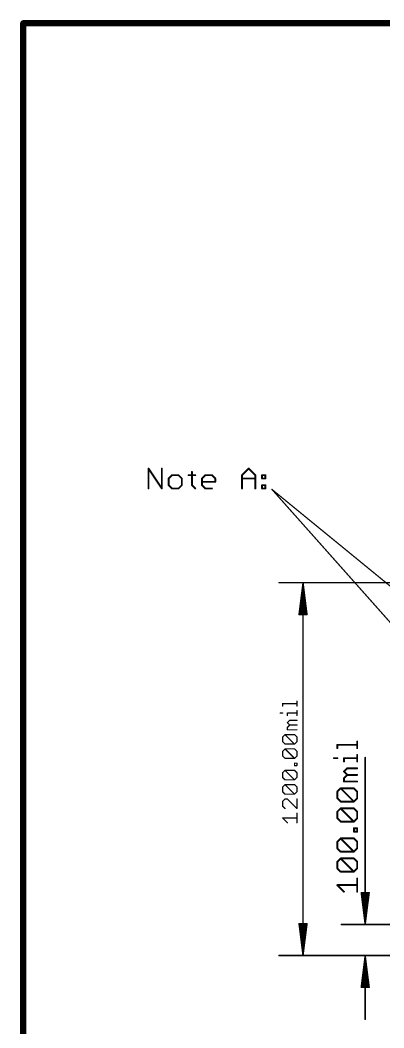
# Model space of a CAD drawing. Extents: x -1.41 to 8.41, y -3.01 to 3.01.
# Drawn here: x -1.41 to -0.24, y -0.233 to 3.01 of the extents above; entities that cross this region are included whole.
import ezdxf

# ---------------------------------------------------------------- set-up
doc = ezdxf.new("R2010")
doc.units = 0
doc.layers.add('47', color=253, linetype='CONTINUOUS')
doc.layers.add('52', color=253, linetype='CONTINUOUS')

msp = doc.modelspace()

# ---------------------------------------------------------------- linework, layer by layer
at = {"layer": '47'}
for points, const_width in [([(-0.576772, 1.20128, 1), (-0.576772, 1.19872)], 0.002559), ([(-0.49873, 1.197601, 1), (-0.50127, 1.197281)], 0.002559), ([(-0.49872, 1.197441, 1), (-0.50128, 1.197441)], 0.002559), ([(-0.498722, 1.197506, 1), (-0.501278, 1.197375)], 0.002559), ([(-0.498727, 1.197571, 1), (-0.501273, 1.19731)], 0.002559), ([(-0.498722, 1.197375, 1), (-0.501278, 1.197506)], 0.002559), ([(-0.498727, 1.19731, 1), (-0.501273, 1.197571)], 0.002559), ([(-0.49873, 1.197281, 1), (-0.50127, 1.197601)], 0.002559), ([(-0.512569, 1.098917, 1), (-0.512569, 1.096358)], 0.002559), ([(-0.513838, 1.097798, 1), (-0.511299, 1.097478)], 0.002559), ([(-0.511509, 1.097768, 1), (-0.508963, 1.097507)], 0.002559), ([(-0.506396, 1.097703, 1), (-0.50384, 1.097572)], 0.002559), ([(-0.49616, 1.097572, 1), (-0.493604, 1.097703)], 0.002559), ([(-0.491037, 1.097507, 1), (-0.488491, 1.097768)], 0.002559), ([(-0.488701, 1.097478, 1), (-0.486162, 1.097798)], 0.002559), ([(-0.487431, 1.096358, 1), (-0.487431, 1.098917)], 0.002559), ([(-0.564657, 0.810833, 1), (-0.566657, 0.810833)], 0.002), ([(-0.565657, 0.811833, 1), (-0.565657, 0.809833)], 0.002), ([(-0.518618, 0.818506, 1), (-0.520618, 0.818506)], 0.002), ([(-0.519618, 0.809833, 1), (-0.519618, 0.811833)], 0.002), ([(-0.573331, 0.78114, 1), (-0.573331, 0.77914)], 0.002), ([(-0.566657, 0.803159, 1), (-0.564657, 0.803159)], 0.002), ([(-0.565657, 0.77914, 1), (-0.565657, 0.78114)], 0.002), ([(-0.549311, 0.78014, 1), (-0.551311, 0.78014)], 0.002), ([(-0.550311, 0.78114, 1), (-0.550311, 0.77914)], 0.002), ([(-0.520618, 0.803159, 1), (-0.518618, 0.803159)], 0.002), ([(-0.518618, 0.787813, 1), (-0.520618, 0.787813)], 0.002), ([(-0.519618, 0.77914, 1), (-0.519618, 0.78114)], 0.002), ([(-0.551311, 0.772467, 1), (-0.549311, 0.772467)], 0.002), ([(-0.549604, 0.750154, 1), (-0.551018, 0.74874)], 0.002), ([(-0.551018, 0.750154, 1), (-0.549604, 0.74874)], 0.002), ([(-0.542638, 0.75812, 1), (-0.542638, 0.75612)], 0.002), ([(-0.541931, 0.756413, 1), (-0.543345, 0.757827)], 0.002), ([(-0.520618, 0.772467, 1), (-0.518618, 0.772467)], 0.002), ([(-0.519618, 0.75612, 1), (-0.519618, 0.75812)], 0.002), ([(-0.549311, 0.734101, 1), (-0.551311, 0.734101)], 0.002), ([(-0.551018, 0.734808, 1), (-0.549604, 0.733393)], 0.002), ([(-0.550311, 0.727427, 1), (-0.550311, 0.725427)], 0.002), ([(-0.551311, 0.726427, 1), (-0.549311, 0.726427)], 0.002), ([(-0.542638, 0.742774, 1), (-0.542638, 0.740774)], 0.002), ([(-0.541931, 0.741067, 1), (-0.543345, 0.742481)], 0.002), ([(-0.543345, 0.741067, 1), (-0.541931, 0.742481)], 0.002), ([(-0.519618, 0.740774, 1), (-0.519618, 0.742774)], 0.002), ([(-0.519618, 0.725427, 1), (-0.519618, 0.727427)], 0.002), ([(-0.564657, 0.703408, 1), (-0.566657, 0.703408)], 0.002), ([(-0.566364, 0.704115, 1), (-0.56495, 0.702701)], 0.002), ([(-0.56495, 0.688768, 1), (-0.566364, 0.687354)], 0.002), ([(-0.566657, 0.688061, 1), (-0.564657, 0.688061)], 0.002), ([(-0.557984, 0.712081, 1), (-0.557984, 0.710081)], 0.002), ([(-0.557277, 0.711788, 1), (-0.558691, 0.710374)], 0.002), ([(-0.557984, 0.681388, 1), (-0.557984, 0.679388)], 0.002), ([(-0.557277, 0.710374, 1), (-0.558691, 0.711788)], 0.002), ([(-0.558691, 0.679681, 1), (-0.557277, 0.681095)], 0.002), ([(-0.526584, 0.711788, 1), (-0.527998, 0.710374)], 0.002), ([(-0.527998, 0.681095, 1), (-0.526584, 0.679681)], 0.002), ([(-0.527998, 0.679681, 1), (-0.526584, 0.681095)], 0.002), ([(-0.527291, 0.710081, 1), (-0.527291, 0.712081)], 0.002), ([(-0.527291, 0.679388, 1), (-0.527291, 0.681388)], 0.002), ([(-0.518618, 0.703408, 1), (-0.520618, 0.703408)], 0.002), ([(-0.520618, 0.688061, 1), (-0.518618, 0.688061)], 0.002), ([(-0.520325, 0.702701, 1), (-0.518911, 0.704115)], 0.002), ([(-0.518911, 0.687354, 1), (-0.520325, 0.688768)], 0.002), ([(-0.388173, 0.677965, 1), (-0.391173, 0.677965)], 0.003), ([(-0.389673, 0.679465, 1), (-0.389673, 0.676465)], 0.003), ([(-0.324118, 0.688641, 1), (-0.327118, 0.688641)], 0.003), ([(-0.325618, 0.676465, 1), (-0.325618, 0.679465)], 0.003), ([(-0.564657, 0.657368, 1), (-0.566657, 0.657368)], 0.002), ([(-0.566364, 0.658076, 1), (-0.56495, 0.656661)], 0.002), ([(-0.557984, 0.666042, 1), (-0.557984, 0.664042)], 0.002), ([(-0.557277, 0.665749, 1), (-0.558691, 0.664335)], 0.002), ([(-0.557277, 0.664335, 1), (-0.558691, 0.665749)], 0.002), ([(-0.526584, 0.665749, 1), (-0.527998, 0.664335)], 0.002), ([(-0.527291, 0.664042, 1), (-0.527291, 0.666042)], 0.002), ([(-0.518618, 0.657368, 1), (-0.520618, 0.657368)], 0.002), ([(-0.520325, 0.656661, 1), (-0.518911, 0.658076)], 0.002), ([(-0.391173, 0.667289, 1), (-0.388173, 0.667289)], 0.003), ([(-0.327118, 0.667289, 1), (-0.324118, 0.667289)], 0.003), ([(-0.324118, 0.645671, 1), (-0.327118, 0.645671)], 0.003), ([(-0.56495, 0.642729, 1), (-0.566364, 0.641315)], 0.002), ([(-0.566657, 0.642022, 1), (-0.564657, 0.642022)], 0.002), ([(-0.557984, 0.635349, 1), (-0.557984, 0.633349)], 0.002), ([(-0.558691, 0.633642, 1), (-0.557277, 0.635056)], 0.002), ([(-0.527998, 0.635056, 1), (-0.526584, 0.633642)], 0.002), ([(-0.526291, 0.619002, 1), (-0.528291, 0.619002)], 0.002), ([(-0.527291, 0.620002, 1), (-0.527291, 0.618002)], 0.002), ([(-0.527998, 0.633642, 1), (-0.526584, 0.635056)], 0.002), ([(-0.527291, 0.633349, 1), (-0.527291, 0.635349)], 0.002), ([(-0.520618, 0.642022, 1), (-0.518618, 0.642022)], 0.002), ([(-0.518618, 0.619002, 1), (-0.520618, 0.619002)], 0.002), ([(-0.518911, 0.641315, 1), (-0.520325, 0.642729)], 0.002), ([(-0.519618, 0.618002, 1), (-0.519618, 0.620002)], 0.002), ([(-0.400349, 0.636495, 1), (-0.400349, 0.633495)], 0.003), ([(-0.389673, 0.633495, 1), (-0.389673, 0.636495)], 0.003), ([(-0.366821, 0.634995, 1), (-0.369821, 0.634995)], 0.003), ([(-0.368321, 0.636495, 1), (-0.368321, 0.633495)], 0.003), ([(-0.369821, 0.62432, 1), (-0.366821, 0.62432)], 0.003), ([(-0.327118, 0.62432, 1), (-0.324118, 0.62432)], 0.003), ([(-0.325618, 0.633495, 1), (-0.325618, 0.636495)], 0.003), ([(-0.29872, 0.637059, 1), (-0.30128, 0.637059)], 0.002559), ([(-0.564657, 0.58831, 1), (-0.566657, 0.58831)], 0.002), ([(-0.566364, 0.589017, 1), (-0.56495, 0.587603)], 0.002), ([(-0.557984, 0.596983, 1), (-0.557984, 0.594983)], 0.002), ([(-0.557277, 0.59669, 1), (-0.558691, 0.595276)], 0.002), ([(-0.557277, 0.595276, 1), (-0.558691, 0.59669)], 0.002), ([(-0.527291, 0.612329, 1), (-0.527291, 0.610329)], 0.002), ([(-0.528291, 0.611329, 1), (-0.526291, 0.611329)], 0.002), ([(-0.526584, 0.59669, 1), (-0.527998, 0.595276)], 0.002), ([(-0.527291, 0.594983, 1), (-0.527291, 0.596983)], 0.002), ([(-0.520618, 0.611329, 1), (-0.518618, 0.611329)], 0.002), ([(-0.518618, 0.58831, 1), (-0.520618, 0.58831)], 0.002), ([(-0.520325, 0.587603, 1), (-0.518911, 0.589017)], 0.002), ([(-0.519618, 0.610329, 1), (-0.519618, 0.612329)], 0.002), ([(-0.367261, 0.592953, 1), (-0.369382, 0.590831)], 0.003), ([(-0.369382, 0.592953, 1), (-0.367261, 0.590831)], 0.003), ([(-0.357645, 0.604068, 1), (-0.357645, 0.601068)], 0.003), ([(-0.357645, 0.582716, 1), (-0.357645, 0.579716)], 0.003), ([(-0.356585, 0.601507, 1), (-0.358706, 0.603628)], 0.003), ([(-0.356585, 0.580155, 1), (-0.358706, 0.582277)], 0.003), ([(-0.358706, 0.580155, 1), (-0.356585, 0.582277)], 0.003), ([(-0.325618, 0.601068, 1), (-0.325618, 0.604068)], 0.003), ([(-0.325618, 0.579716, 1), (-0.325618, 0.582716)], 0.003), ([(-0.56495, 0.57367, 1), (-0.566364, 0.572256)], 0.002), ([(-0.566657, 0.572963, 1), (-0.564657, 0.572963)], 0.002), ([(-0.557984, 0.56629, 1), (-0.557984, 0.56429)], 0.002), ([(-0.557984, 0.550944, 1), (-0.557984, 0.548944)], 0.002), ([(-0.557277, 0.550651, 1), (-0.558691, 0.549237)], 0.002), ([(-0.558691, 0.564583, 1), (-0.557277, 0.565997)], 0.002), ([(-0.557277, 0.549237, 1), (-0.558691, 0.550651)], 0.002), ([(-0.527998, 0.565997, 1), (-0.526584, 0.564583)], 0.002), ([(-0.526584, 0.550651, 1), (-0.527998, 0.549237)], 0.002), ([(-0.527998, 0.564583, 1), (-0.526584, 0.565997)], 0.002), ([(-0.527291, 0.56429, 1), (-0.527291, 0.56629)], 0.002), ([(-0.527291, 0.548944, 1), (-0.527291, 0.550944)], 0.002), ([(-0.520618, 0.572963, 1), (-0.518618, 0.572963)], 0.002), ([(-0.518911, 0.572256, 1), (-0.520325, 0.57367)], 0.002), ([(-0.366821, 0.57054, 1), (-0.369821, 0.57054)], 0.003), ([(-0.369382, 0.571601, 1), (-0.367261, 0.56948)], 0.003), ([(-0.368321, 0.561365, 1), (-0.368321, 0.558365)], 0.003), ([(-0.369821, 0.559865, 1), (-0.366821, 0.559865)], 0.003), ([(-0.325618, 0.558365, 1), (-0.325618, 0.561365)], 0.003), ([(-0.564657, 0.54227, 1), (-0.566657, 0.54227)], 0.002), ([(-0.566364, 0.542978, 1), (-0.56495, 0.541563)], 0.002), ([(-0.56495, 0.527631, 1), (-0.566364, 0.526217)], 0.002), ([(-0.566657, 0.526924, 1), (-0.564657, 0.526924)], 0.002), ([(-0.557984, 0.520251, 1), (-0.557984, 0.518251)], 0.002), ([(-0.558691, 0.518544, 1), (-0.557277, 0.519958)], 0.002), ([(-0.527998, 0.519958, 1), (-0.526584, 0.518544)], 0.002), ([(-0.527998, 0.518544, 1), (-0.526584, 0.519958)], 0.002), ([(-0.527291, 0.518251, 1), (-0.527291, 0.520251)], 0.002), ([(-0.518618, 0.54227, 1), (-0.520618, 0.54227)], 0.002), ([(-0.520618, 0.526924, 1), (-0.518618, 0.526924)], 0.002), ([(-0.520325, 0.541563, 1), (-0.518911, 0.542978)], 0.002), ([(-0.518911, 0.526217, 1), (-0.520325, 0.527631)], 0.002), ([(-0.388173, 0.527437, 1), (-0.391173, 0.527437)], 0.003), ([(-0.390733, 0.528498, 1), (-0.388612, 0.526376)], 0.003), ([(-0.378997, 0.539613, 1), (-0.378997, 0.536613)], 0.003), ([(-0.377936, 0.539173, 1), (-0.380058, 0.537052)], 0.003), ([(-0.377936, 0.537052, 1), (-0.380058, 0.539173)], 0.003), ([(-0.335233, 0.539173, 1), (-0.337354, 0.537052)], 0.003), ([(-0.336294, 0.536613, 1), (-0.336294, 0.539613)], 0.003), ([(-0.324118, 0.527437, 1), (-0.327118, 0.527437)], 0.003), ([(-0.326679, 0.526376, 1), (-0.324557, 0.528498)], 0.003), ([(-0.564657, 0.496231, 1), (-0.566657, 0.496231)], 0.002), ([(-0.566364, 0.496938, 1), (-0.56495, 0.495524)], 0.002), ([(-0.557984, 0.504904, 1), (-0.557984, 0.502904)], 0.002), ([(-0.557277, 0.503197, 1), (-0.558691, 0.504612)], 0.002), ([(-0.549604, 0.504612, 1), (-0.551018, 0.503197)], 0.002), ([(-0.550311, 0.502904, 1), (-0.550311, 0.504904)], 0.002), ([(-0.518618, 0.503904, 1), (-0.520618, 0.503904)], 0.002), ([(-0.391173, 0.506085, 1), (-0.388173, 0.506085)], 0.003), ([(-0.388612, 0.507146, 1), (-0.390733, 0.505025)], 0.003), ([(-0.378997, 0.49691, 1), (-0.378997, 0.49391)], 0.003), ([(-0.380058, 0.494349, 1), (-0.377936, 0.49647)], 0.003), ([(-0.337354, 0.49647, 1), (-0.335233, 0.494349)], 0.003), ([(-0.337354, 0.494349, 1), (-0.335233, 0.49647)], 0.003), ([(-0.336294, 0.49391, 1), (-0.336294, 0.49691)], 0.003), ([(-0.327118, 0.506085, 1), (-0.324118, 0.506085)], 0.003), ([(-0.324557, 0.505025, 1), (-0.326679, 0.507146)], 0.003), ([(-0.56495, 0.481592, 1), (-0.566364, 0.480178)], 0.002), ([(-0.566657, 0.480885, 1), (-0.564657, 0.480885)], 0.002), ([(-0.558691, 0.472505, 1), (-0.557277, 0.473919)], 0.002), ([(-0.520618, 0.473212, 1), (-0.518618, 0.473212)], 0.002), ([(-0.518618, 0.457865, 1), (-0.520618, 0.457865)], 0.002), ([(-0.520325, 0.472505, 1), (-0.518911, 0.473919)], 0.002), ([(-0.388173, 0.462982, 1), (-0.391173, 0.462982)], 0.003), ([(-0.390733, 0.464043, 1), (-0.388612, 0.461921)], 0.003), ([(-0.378997, 0.475158, 1), (-0.378997, 0.472158)], 0.003), ([(-0.377936, 0.474718, 1), (-0.380058, 0.472597)], 0.003), ([(-0.377936, 0.472597, 1), (-0.380058, 0.474718)], 0.003), ([(-0.335233, 0.474718, 1), (-0.337354, 0.472597)], 0.003), ([(-0.336294, 0.472158, 1), (-0.336294, 0.475158)], 0.003), ([(-0.324118, 0.462982, 1), (-0.327118, 0.462982)], 0.003), ([(-0.326679, 0.461921, 1), (-0.324557, 0.464043)], 0.003), ([(-0.56495, 0.443226, 1), (-0.566364, 0.441812)], 0.002), ([(-0.565657, 0.443519, 1), (-0.565657, 0.441519)], 0.002), ([(-0.551018, 0.426465, 1), (-0.549604, 0.427879)], 0.002), ([(-0.520618, 0.427172, 1), (-0.518618, 0.427172)], 0.002), ([(-0.519618, 0.441519, 1), (-0.519618, 0.443519)], 0.002), ([(-0.391173, 0.44163, 1), (-0.388173, 0.44163)], 0.003), ([(-0.388612, 0.442691, 1), (-0.390733, 0.44057)], 0.003), ([(-0.378997, 0.432455, 1), (-0.378997, 0.429455)], 0.003), ([(-0.380058, 0.429894, 1), (-0.377936, 0.432015)], 0.003), ([(-0.337354, 0.432015, 1), (-0.335233, 0.429894)], 0.003), ([(-0.337354, 0.429894, 1), (-0.335233, 0.432015)], 0.003), ([(-0.336294, 0.429455, 1), (-0.336294, 0.432455)], 0.003), ([(-0.327118, 0.44163, 1), (-0.324118, 0.44163)], 0.003), ([(-0.324557, 0.44057, 1), (-0.326679, 0.442691)], 0.003), ([(-0.334794, 0.409403, 1), (-0.337794, 0.409403)], 0.003), ([(-0.336294, 0.410903, 1), (-0.336294, 0.407903)], 0.003), ([(-0.336294, 0.400227, 1), (-0.336294, 0.397227)], 0.003), ([(-0.337794, 0.398727, 1), (-0.334794, 0.398727)], 0.003), ([(-0.324118, 0.409403, 1), (-0.327118, 0.409403)], 0.003), ([(-0.327118, 0.398727, 1), (-0.324118, 0.398727)], 0.003), ([(-0.325618, 0.407903, 1), (-0.325618, 0.410903)], 0.003), ([(-0.325618, 0.397227, 1), (-0.325618, 0.400227)], 0.003), ([(-0.388173, 0.366299, 1), (-0.391173, 0.366299)], 0.003), ([(-0.390733, 0.36736, 1), (-0.388612, 0.365239)], 0.003), ([(-0.377936, 0.378036, 1), (-0.380058, 0.375915)], 0.003), ([(-0.378997, 0.378475, 1), (-0.378997, 0.375475)], 0.003), ([(-0.377936, 0.375915, 1), (-0.380058, 0.378036)], 0.003), ([(-0.335233, 0.378036, 1), (-0.337354, 0.375915)], 0.003), ([(-0.336294, 0.375475, 1), (-0.336294, 0.378475)], 0.003), ([(-0.324118, 0.366299, 1), (-0.327118, 0.366299)], 0.003), ([(-0.326679, 0.365239, 1), (-0.324557, 0.36736)], 0.003), ([(-0.391173, 0.344948, 1), (-0.388173, 0.344948)], 0.003), ([(-0.388612, 0.346008, 1), (-0.390733, 0.343887)], 0.003), ([(-0.378997, 0.335772, 1), (-0.378997, 0.332772)], 0.003), ([(-0.380058, 0.333211, 1), (-0.377936, 0.335333)], 0.003), ([(-0.337354, 0.335333, 1), (-0.335233, 0.333211)], 0.003), ([(-0.337354, 0.333211, 1), (-0.335233, 0.335333)], 0.003), ([(-0.336294, 0.332772, 1), (-0.336294, 0.335772)], 0.003), ([(-0.327118, 0.344948, 1), (-0.324118, 0.344948)], 0.003), ([(-0.324557, 0.343887, 1), (-0.326679, 0.346008)], 0.003), ([(-0.388173, 0.301844, 1), (-0.391173, 0.301844)], 0.003), ([(-0.390733, 0.302905, 1), (-0.388612, 0.300784)], 0.003), ([(-0.377936, 0.313581, 1), (-0.380058, 0.31146)], 0.003), ([(-0.378997, 0.31402, 1), (-0.378997, 0.31102)], 0.003), ([(-0.377936, 0.31146, 1), (-0.380058, 0.313581)], 0.003), ([(-0.335233, 0.313581, 1), (-0.337354, 0.31146)], 0.003), ([(-0.336294, 0.31102, 1), (-0.336294, 0.31402)], 0.003), ([(-0.324118, 0.301844, 1), (-0.327118, 0.301844)], 0.003), ([(-0.326679, 0.300784, 1), (-0.324557, 0.302905)], 0.003), ([(-0.388612, 0.281554, 1), (-0.390733, 0.279432)], 0.003), ([(-0.391173, 0.280493, 1), (-0.388173, 0.280493)], 0.003), ([(-0.378997, 0.271317, 1), (-0.378997, 0.268317)], 0.003), ([(-0.380058, 0.268757, 1), (-0.377936, 0.270878)], 0.003), ([(-0.337354, 0.270878, 1), (-0.335233, 0.268757)], 0.003), ([(-0.337354, 0.268757, 1), (-0.335233, 0.270878)], 0.003), ([(-0.336294, 0.268317, 1), (-0.336294, 0.271317)], 0.003), ([(-0.327118, 0.280493, 1), (-0.324118, 0.280493)], 0.003), ([(-0.324557, 0.279432, 1), (-0.326679, 0.281554)], 0.003), ([(-0.389673, 0.228214, 1), (-0.389673, 0.225214)], 0.003), ([(-0.388612, 0.227774, 1), (-0.390733, 0.225653)], 0.003), ([(-0.324118, 0.248065, 1), (-0.327118, 0.248065)], 0.003), ([(-0.325618, 0.225214, 1), (-0.325618, 0.228214)], 0.003), ([(-0.369382, 0.204302, 1), (-0.367261, 0.206423)], 0.003), ([(-0.327118, 0.205362, 1), (-0.324118, 0.205362)], 0.003), ([(-0.311299, 0.202522, 1), (-0.313838, 0.202202)], 0.002559), ([(-0.312569, 0.203642, 1), (-0.312569, 0.201083)], 0.002559), ([(-0.308963, 0.202493, 1), (-0.311509, 0.202232)], 0.002559), ([(-0.30384, 0.202428, 1), (-0.306396, 0.202297)], 0.002559), ([(-0.293604, 0.202297, 1), (-0.29616, 0.202428)], 0.002559), ([(-0.288491, 0.202232, 1), (-0.291037, 0.202493)], 0.002559), ([(-0.286162, 0.202202, 1), (-0.288701, 0.202522)], 0.002559), ([(-0.287431, 0.201083, 1), (-0.287431, 0.203642)], 0.002559), ([(-0.511299, 0.102522, 1), (-0.513838, 0.102202)], 0.002559), ([(-0.512569, 0.103642, 1), (-0.512569, 0.101083)], 0.002559), ([(-0.508963, 0.102493, 1), (-0.511509, 0.102232)], 0.002559), ([(-0.50384, 0.102428, 1), (-0.506396, 0.102297)], 0.002559), ([(-0.493604, 0.102297, 1), (-0.49616, 0.102428)], 0.002559), ([(-0.488491, 0.102232, 1), (-0.491037, 0.102493)], 0.002559), ([(-0.486162, 0.102202, 1), (-0.488701, 0.102522)], 0.002559), ([(-0.487431, 0.101083, 1), (-0.487431, 0.103642)], 0.002559), ([(-0.376772, 0.10128, 1), (-0.376772, 0.09872)], 0.002559), ([(-0.30127, 0.102719, 1), (-0.29873, 0.102399)], 0.002559), ([(-0.301273, 0.10269, 1), (-0.298727, 0.102429)], 0.002559), ([(-0.301278, 0.102625, 1), (-0.298722, 0.102494)], 0.002559), ([(-0.30128, 0.102559, 1), (-0.29872, 0.102559)], 0.002559), ([(-0.301278, 0.102494, 1), (-0.298722, 0.102625)], 0.002559), ([(-0.301273, 0.102429, 1), (-0.298727, 0.10269)], 0.002559), ([(-0.30127, 0.102399, 1), (-0.29873, 0.102719)], 0.002559), ([(-0.576772, 0.00128, 1), (-0.576772, -0.00128)], 0.002559), ([(-0.50127, 0.002719, 1), (-0.49873, 0.002399)], 0.002559), ([(-0.501273, 0.00269, 1), (-0.498727, 0.002429)], 0.002559), ([(-0.501278, 0.002625, 1), (-0.498722, 0.002494)], 0.002559), ([(-0.50128, 0.002559, 1), (-0.49872, 0.002559)], 0.002559), ([(-0.501278, 0.002494, 1), (-0.498722, 0.002625)], 0.002559), ([(-0.501273, 0.002429, 1), (-0.498727, 0.00269)], 0.002559), ([(-0.50127, 0.002399, 1), (-0.49873, 0.002719)], 0.002559), ([(-0.376772, 0.00128, 1), (-0.376772, -0.00128)], 0.002559), ([(-0.29873, -0.002399, 1), (-0.30127, -0.002719)], 0.002559), ([(-0.29872, -0.002559, 1), (-0.30128, -0.002559)], 0.002559), ([(-0.29873, -0.002719, 1), (-0.30127, -0.002399)], 0.002559), ([(-0.298722, -0.002494, 1), (-0.301278, -0.002625)], 0.002559), ([(-0.298727, -0.002429, 1), (-0.301273, -0.00269)], 0.002559), ([(-0.298722, -0.002625, 1), (-0.301278, -0.002494)], 0.002559), ([(-0.298727, -0.00269, 1), (-0.301273, -0.002429)], 0.002559), ([(-0.312569, -0.101083, 1), (-0.312569, -0.103642)], 0.002559), ([(-0.313838, -0.102202, 1), (-0.311299, -0.102522)], 0.002559), ([(-0.311509, -0.102232, 1), (-0.308963, -0.102493)], 0.002559), ([(-0.306396, -0.102297, 1), (-0.30384, -0.102428)], 0.002559), ([(-0.29616, -0.102428, 1), (-0.293604, -0.102297)], 0.002559), ([(-0.291037, -0.102493, 1), (-0.288491, -0.102232)], 0.002559), ([(-0.288701, -0.102522, 1), (-0.286162, -0.102202)], 0.002559), ([(-0.287431, -0.103642, 1), (-0.287431, -0.101083)], 0.002559), ([(-0.30128, -0.204724, 1), (-0.29872, -0.204724)], 0.002559)]:
    msp.add_lwpolyline(points, format="xyb", dxfattribs=dict(at, const_width=const_width))
for points, const_width in [([(0, 1.2), (-0.576772, 1.2)], 0.005118), ([(-0.5, 1.197441), (-0.512569, 1.097638)], 0.005118), ([(-0.5, 1.197441), (-0.510236, 1.097638)], 0.005118), ([(-0.5, 1.197441), (-0.505118, 1.097638)], 0.005118), ([(-0.5, 0.002559), (-0.5, 1.197441)], 0.005118), ([(-0.487431, 1.097638), (-0.5, 1.197441)], 0.005118), ([(-0.494882, 1.097638), (-0.5, 1.197441)], 0.005118), ([(-0.489764, 1.097638), (-0.5, 1.197441)], 0.005118), ([(-0.512569, 1.097638), (-0.487431, 1.097638)], 0.005118), ([(-0.565657, 0.803159), (-0.565657, 0.810833)], 0.004), ([(-0.565657, 0.810833), (-0.519618, 0.810833)], 0.004), ([(-0.519618, 0.803159), (-0.519618, 0.818506)], 0.004), ([(-0.573331, 0.78014), (-0.565657, 0.78014)], 0.004), ([(-0.550311, 0.772467), (-0.550311, 0.78014)], 0.004), ([(-0.550311, 0.78014), (-0.519618, 0.78014)], 0.004), ([(-0.519618, 0.772467), (-0.519618, 0.787813)], 0.004), ([(-0.550311, 0.749447), (-0.542638, 0.75712)], 0.004), ([(-0.542638, 0.741774), (-0.550311, 0.749447)], 0.004), ([(-0.542638, 0.75712), (-0.519618, 0.75712)], 0.004), ([(-0.550311, 0.734101), (-0.542638, 0.741774)], 0.004), ([(-0.550311, 0.726427), (-0.550311, 0.734101)], 0.004), ([(-0.519618, 0.726427), (-0.550311, 0.726427)], 0.004), ([(-0.542638, 0.741774), (-0.519618, 0.741774)], 0.004), ([(-0.565657, 0.703408), (-0.557984, 0.711081)], 0.004), ([(-0.565657, 0.688061), (-0.565657, 0.703408)], 0.004), ([(-0.557984, 0.680388), (-0.565657, 0.688061)], 0.004), ([(-0.557984, 0.711081), (-0.527291, 0.711081)], 0.004), ([(-0.527291, 0.680388), (-0.557984, 0.711081)], 0.004), ([(-0.527291, 0.680388), (-0.557984, 0.680388)], 0.004), ([(-0.527291, 0.711081), (-0.519618, 0.703408)], 0.004), ([(-0.519618, 0.688061), (-0.527291, 0.680388)], 0.004), ([(-0.519618, 0.703408), (-0.519618, 0.688061)], 0.004), ([(-0.389673, 0.667289), (-0.389673, 0.677965)], 0.006), ([(-0.389673, 0.677965), (-0.325618, 0.677965)], 0.006), ([(-0.325618, 0.667289), (-0.325618, 0.688641)], 0.006), ([(-0.565657, 0.657368), (-0.557984, 0.665042)], 0.004), ([(-0.565657, 0.642022), (-0.565657, 0.657368)], 0.004), ([(-0.557984, 0.665042), (-0.527291, 0.665042)], 0.004), ([(-0.527291, 0.634349), (-0.557984, 0.665042)], 0.004), ([(-0.527291, 0.665042), (-0.519618, 0.657368)], 0.004), ([(-0.519618, 0.657368), (-0.519618, 0.642022)], 0.004), ([(-0.325618, 0.62432), (-0.325618, 0.645671)], 0.006), ([(-0.557984, 0.634349), (-0.565657, 0.642022)], 0.004), ([(-0.527291, 0.634349), (-0.557984, 0.634349)], 0.004), ([(-0.519618, 0.642022), (-0.527291, 0.634349)], 0.004), ([(-0.527291, 0.611329), (-0.527291, 0.619002)], 0.004), ([(-0.527291, 0.619002), (-0.519618, 0.619002)], 0.004), ([(-0.519618, 0.619002), (-0.519618, 0.611329)], 0.004), ([(-0.400349, 0.634995), (-0.389673, 0.634995)], 0.006), ([(-0.368321, 0.62432), (-0.368321, 0.634995)], 0.006), ([(-0.368321, 0.634995), (-0.325618, 0.634995)], 0.006), ([(-0.3, 0.102559), (-0.3, 0.637059)], 0.005118), ([(-0.565657, 0.58831), (-0.557984, 0.595983)], 0.004), ([(-0.565657, 0.572963), (-0.565657, 0.58831)], 0.004), ([(-0.557984, 0.595983), (-0.527291, 0.595983)], 0.004), ([(-0.527291, 0.56529), (-0.557984, 0.595983)], 0.004), ([(-0.519618, 0.611329), (-0.527291, 0.611329)], 0.004), ([(-0.527291, 0.595983), (-0.519618, 0.58831)], 0.004), ([(-0.519618, 0.58831), (-0.519618, 0.572963)], 0.004), ([(-0.368321, 0.591892), (-0.357645, 0.602568)], 0.006), ([(-0.357645, 0.581216), (-0.368321, 0.591892)], 0.006), ([(-0.368321, 0.57054), (-0.357645, 0.581216)], 0.006), ([(-0.357645, 0.602568), (-0.325618, 0.602568)], 0.006), ([(-0.357645, 0.581216), (-0.325618, 0.581216)], 0.006), ([(-0.557984, 0.56529), (-0.565657, 0.572963)], 0.004), ([(-0.565657, 0.54227), (-0.557984, 0.549944)], 0.004), ([(-0.527291, 0.56529), (-0.557984, 0.56529)], 0.004), ([(-0.557984, 0.549944), (-0.527291, 0.549944)], 0.004), ([(-0.527291, 0.519251), (-0.557984, 0.549944)], 0.004), ([(-0.519618, 0.572963), (-0.527291, 0.56529)], 0.004), ([(-0.527291, 0.549944), (-0.519618, 0.54227)], 0.004), ([(-0.368321, 0.559865), (-0.368321, 0.57054)], 0.006), ([(-0.325618, 0.559865), (-0.368321, 0.559865)], 0.006), ([(-0.565657, 0.526924), (-0.565657, 0.54227)], 0.004), ([(-0.557984, 0.519251), (-0.565657, 0.526924)], 0.004), ([(-0.527291, 0.519251), (-0.557984, 0.519251)], 0.004), ([(-0.519618, 0.526924), (-0.527291, 0.519251)], 0.004), ([(-0.519618, 0.54227), (-0.519618, 0.526924)], 0.004), ([(-0.389673, 0.527437), (-0.378997, 0.538113)], 0.006), ([(-0.389673, 0.506085), (-0.389673, 0.527437)], 0.006), ([(-0.378997, 0.538113), (-0.336294, 0.538113)], 0.006), ([(-0.336294, 0.49541), (-0.378997, 0.538113)], 0.006), ([(-0.336294, 0.538113), (-0.325618, 0.527437)], 0.006), ([(-0.325618, 0.527437), (-0.325618, 0.506085)], 0.006), ([(-0.557984, 0.503904), (-0.565657, 0.496231)], 0.004), ([(-0.565657, 0.496231), (-0.565657, 0.480885)], 0.004), ([(-0.550311, 0.503904), (-0.557984, 0.503904)], 0.004), ([(-0.519618, 0.473212), (-0.550311, 0.503904)], 0.004), ([(-0.519618, 0.503904), (-0.519618, 0.473212)], 0.004), ([(-0.378997, 0.49541), (-0.389673, 0.506085)], 0.006), ([(-0.336294, 0.49541), (-0.378997, 0.49541)], 0.006), ([(-0.325618, 0.506085), (-0.336294, 0.49541)], 0.006), ([(-0.565657, 0.480885), (-0.557984, 0.473212)], 0.004), ([(-0.519618, 0.427172), (-0.519618, 0.457865)], 0.004), ([(-0.389673, 0.462982), (-0.378997, 0.473658)], 0.006), ([(-0.389673, 0.44163), (-0.389673, 0.462982)], 0.006), ([(-0.378997, 0.473658), (-0.336294, 0.473658)], 0.006), ([(-0.336294, 0.430955), (-0.378997, 0.473658)], 0.006), ([(-0.336294, 0.473658), (-0.325618, 0.462982)], 0.006), ([(-0.325618, 0.462982), (-0.325618, 0.44163)], 0.006), ([(-0.550311, 0.427172), (-0.565657, 0.442519)], 0.004), ([(-0.565657, 0.442519), (-0.519618, 0.442519)], 0.004), ([(-0.378997, 0.430955), (-0.389673, 0.44163)], 0.006), ([(-0.336294, 0.430955), (-0.378997, 0.430955)], 0.006), ([(-0.325618, 0.44163), (-0.336294, 0.430955)], 0.006), ([(-0.336294, 0.398727), (-0.336294, 0.409403)], 0.006), ([(-0.336294, 0.409403), (-0.325618, 0.409403)], 0.006), ([(-0.325618, 0.398727), (-0.336294, 0.398727)], 0.006), ([(-0.325618, 0.409403), (-0.325618, 0.398727)], 0.006), ([(-0.389673, 0.366299), (-0.378997, 0.376975)], 0.006), ([(-0.389673, 0.344948), (-0.389673, 0.366299)], 0.006), ([(-0.378997, 0.376975), (-0.336294, 0.376975)], 0.006), ([(-0.336294, 0.334272), (-0.378997, 0.376975)], 0.006), ([(-0.336294, 0.376975), (-0.325618, 0.366299)], 0.006), ([(-0.325618, 0.366299), (-0.325618, 0.344948)], 0.006), ([(-0.378997, 0.334272), (-0.389673, 0.344948)], 0.006), ([(-0.336294, 0.334272), (-0.378997, 0.334272)], 0.006), ([(-0.325618, 0.344948), (-0.336294, 0.334272)], 0.006), ([(-0.389673, 0.301844), (-0.378997, 0.31252)], 0.006), ([(-0.389673, 0.280493), (-0.389673, 0.301844)], 0.006), ([(-0.378997, 0.31252), (-0.336294, 0.31252)], 0.006), ([(-0.336294, 0.269817), (-0.378997, 0.31252)], 0.006), ([(-0.336294, 0.31252), (-0.325618, 0.301844)], 0.006), ([(-0.325618, 0.301844), (-0.325618, 0.280493)], 0.006), ([(-0.378997, 0.269817), (-0.389673, 0.280493)], 0.006), ([(-0.336294, 0.269817), (-0.378997, 0.269817)], 0.006), ([(-0.325618, 0.280493), (-0.336294, 0.269817)], 0.006), ([(-0.368321, 0.205362), (-0.389673, 0.226714)], 0.006), ([(-0.389673, 0.226714), (-0.325618, 0.226714)], 0.006), ([(-0.325618, 0.205362), (-0.325618, 0.248065)], 0.006), ([(-0.3, 0.102559), (-0.312569, 0.202362)], 0.005118), ([(-0.312569, 0.202362), (-0.287431, 0.202362)], 0.005118), ([(-0.3, 0.102559), (-0.310236, 0.202362)], 0.005118), ([(-0.3, 0.102559), (-0.305118, 0.202362)], 0.005118), ([(-0.287431, 0.202362), (-0.3, 0.102559)], 0.005118), ([(-0.294882, 0.202362), (-0.3, 0.102559)], 0.005118), ([(-0.289764, 0.202362), (-0.3, 0.102559)], 0.005118), ([(-0.5, 0.002559), (-0.512569, 0.102362)], 0.005118), ([(-0.512569, 0.102362), (-0.487431, 0.102362)], 0.005118), ([(-0.5, 0.002559), (-0.510236, 0.102362)], 0.005118), ([(-0.5, 0.002559), (-0.505118, 0.102362)], 0.005118), ([(-0.487431, 0.102362), (-0.5, 0.002559)], 0.005118), ([(-0.494882, 0.102362), (-0.5, 0.002559)], 0.005118), ([(-0.489764, 0.102362), (-0.5, 0.002559)], 0.005118), ([(0, 0.1), (-0.376772, 0.1)], 0.005118), ([(0, 0), (-0.576772, 0)], 0.005118), ([(0, 0), (-0.376772, 0)], 0.005118), ([(-0.3, -0.002559), (-0.312569, -0.102362)], 0.005118), ([(-0.3, -0.002559), (-0.310236, -0.102362)], 0.005118), ([(-0.3, -0.002559), (-0.305118, -0.102362)], 0.005118), ([(-0.3, -0.002559), (-0.3, -0.204724)], 0.005118), ([(-0.287431, -0.102362), (-0.3, -0.002559)], 0.005118), ([(-0.294882, -0.102362), (-0.3, -0.002559)], 0.005118), ([(-0.289764, -0.102362), (-0.3, -0.002559)], 0.005118), ([(-0.312569, -0.102362), (-0.287431, -0.102362)], 0.005118)]:
    msp.add_lwpolyline(points, dxfattribs=dict(at, const_width=const_width))
at = {"layer": '52'}
for points, const_width in [([(-1.4, 3), (-1.4, -3)], 0.02), ([(5.9, 3), (-1.4, 3)], 0.02), ([(-0.997, 1.503), (-0.997, 1.567055)], 0.006), ([(-0.997, 1.567055), (-0.954297, 1.503)], 0.006), ([(-0.954297, 1.503), (-0.954297, 1.567055)], 0.006), ([(-0.857414, 1.556379), (-0.857414, 1.513676)], 0.006), ([(-0.69621, 1.545703), (-0.674859, 1.567055)], 0.006), ([(-0.674859, 1.567055), (-0.653507, 1.545703)], 0.006), ([(-0.921869, 1.545703), (-0.932545, 1.535027)], 0.006), ([(-0.932545, 1.535027), (-0.932545, 1.513676)], 0.006), ([(-0.900518, 1.545703), (-0.921869, 1.545703)], 0.006), ([(-0.889842, 1.535027), (-0.900518, 1.545703)], 0.006), ([(-0.889842, 1.513676), (-0.889842, 1.535027)], 0.006), ([(-0.86809, 1.545703), (-0.846739, 1.545703)], 0.006), ([(-0.82512, 1.535027), (-0.814444, 1.545703)], 0.006), ([(-0.82512, 1.513676), (-0.82512, 1.535027)], 0.006), ([(-0.782417, 1.524352), (-0.82512, 1.524352)], 0.006), ([(-0.814444, 1.545703), (-0.793093, 1.545703)], 0.006), ([(-0.793093, 1.545703), (-0.782417, 1.535027)], 0.006), ([(-0.782417, 1.535027), (-0.782417, 1.524352)], 0.006), ([(-0.69621, 1.503), (-0.69621, 1.545703)], 0.006), ([(-0.69621, 1.535027), (-0.653507, 1.535027)], 0.006), ([(-0.653507, 1.545703), (-0.653507, 1.503)], 0.006), ([(-0.631755, 1.545703), (-0.621079, 1.545703)], 0.006), ([(-0.631755, 1.535027), (-0.631755, 1.545703)], 0.006), ([(-0.621079, 1.535027), (-0.631755, 1.535027)], 0.006), ([(-0.621079, 1.545703), (-0.621079, 1.535027)], 0.006), ([(-0.932545, 1.513676), (-0.921869, 1.503)], 0.006), ([(-0.921869, 1.503), (-0.900518, 1.503)], 0.006), ([(-0.900518, 1.503), (-0.889842, 1.513676)], 0.006), ([(-0.857414, 1.513676), (-0.846739, 1.503)], 0.006), ([(-0.814444, 1.503), (-0.82512, 1.513676)], 0.006), ([(-0.793093, 1.503), (-0.814444, 1.503)], 0.006), ([(-0.631755, 1.513676), (-0.621079, 1.513676)], 0.006), ([(-0.631755, 1.503), (-0.631755, 1.513676)], 0.006), ([(-0.621079, 1.503), (-0.631755, 1.503)], 0.006), ([(-0.621079, 1.513676), (-0.621079, 1.503)], 0.006), ([(0.2, 0.6), (-0.6, 1.5)], 0.004), ([(-0.6, 1.5), (0.5, 0.6)], 0.004)]:
    msp.add_lwpolyline(points, dxfattribs=dict(at, const_width=const_width))
for points, const_width in [([(-1.395, 3, 1), (-1.405, 3)], 0.01), ([(-1.4, 3.005, 1), (-1.4, 2.995)], 0.01), ([(-0.9955, 1.567055, 1), (-0.9985, 1.567055)], 0.003), ([(-0.995752, 1.567887, 1), (-0.998248, 1.566223)], 0.003), ([(-0.952797, 1.567055, 1), (-0.955797, 1.567055)], 0.003), ([(-0.855914, 1.556379, 1), (-0.858914, 1.556379)], 0.003), ([(-0.673798, 1.568115, 1), (-0.675919, 1.565994)], 0.003), ([(-0.673798, 1.565994, 1), (-0.675919, 1.568115)], 0.003), ([(-0.931045, 1.535027, 1), (-0.934045, 1.535027)], 0.003), ([(-0.933606, 1.536088, 1), (-0.931484, 1.533967)], 0.003), ([(-0.921869, 1.547203, 1), (-0.921869, 1.544203)], 0.003), ([(-0.920809, 1.544642, 1), (-0.92293, 1.546764)], 0.003), ([(-0.899457, 1.546764, 1), (-0.901578, 1.544642)], 0.003), ([(-0.900518, 1.544203, 1), (-0.900518, 1.547203)], 0.003), ([(-0.888342, 1.535027, 1), (-0.891342, 1.535027)], 0.003), ([(-0.890903, 1.533967, 1), (-0.888781, 1.536088)], 0.003), ([(-0.86809, 1.547203, 1), (-0.86809, 1.544203)], 0.003), ([(-0.846739, 1.544203, 1), (-0.846739, 1.547203)], 0.003), ([(-0.82362, 1.535027, 1), (-0.82662, 1.535027)], 0.003), ([(-0.826181, 1.536088, 1), (-0.824059, 1.533967)], 0.003), ([(-0.82512, 1.525852, 1), (-0.82512, 1.522852)], 0.003), ([(-0.814444, 1.547203, 1), (-0.814444, 1.544203)], 0.003), ([(-0.813384, 1.544642, 1), (-0.815505, 1.546764)], 0.003), ([(-0.792032, 1.546764, 1), (-0.794153, 1.544642)], 0.003), ([(-0.793093, 1.544203, 1), (-0.793093, 1.547203)], 0.003), ([(-0.780917, 1.535027, 1), (-0.783917, 1.535027)], 0.003), ([(-0.783917, 1.524352, 1), (-0.780917, 1.524352)], 0.003), ([(-0.783478, 1.533967, 1), (-0.781356, 1.536088)], 0.003), ([(-0.782417, 1.522852, 1), (-0.782417, 1.525852)], 0.003), ([(-0.69471, 1.545703, 1), (-0.69771, 1.545703)], 0.003), ([(-0.697271, 1.546764, 1), (-0.695149, 1.544642)], 0.003), ([(-0.69621, 1.536527, 1), (-0.69621, 1.533527)], 0.003), ([(-0.652007, 1.545703, 1), (-0.655007, 1.545703)], 0.003), ([(-0.654568, 1.544642, 1), (-0.652446, 1.546764)], 0.003), ([(-0.653507, 1.533527, 1), (-0.653507, 1.536527)], 0.003), ([(-0.631755, 1.547203, 1), (-0.631755, 1.544203)], 0.003), ([(-0.630255, 1.545703, 1), (-0.633255, 1.545703)], 0.003), ([(-0.631755, 1.536527, 1), (-0.631755, 1.533527)], 0.003), ([(-0.633255, 1.535027, 1), (-0.630255, 1.535027)], 0.003), ([(-0.619579, 1.545703, 1), (-0.622579, 1.545703)], 0.003), ([(-0.622579, 1.535027, 1), (-0.619579, 1.535027)], 0.003), ([(-0.621079, 1.544203, 1), (-0.621079, 1.547203)], 0.003), ([(-0.621079, 1.533527, 1), (-0.621079, 1.536527)], 0.003), ([(-0.9985, 1.503, 1), (-0.9955, 1.503)], 0.003), ([(-0.955797, 1.503, 1), (-0.952797, 1.503)], 0.003), ([(-0.955545, 1.502168, 1), (-0.953049, 1.503832)], 0.003), ([(-0.931484, 1.514736, 1), (-0.933606, 1.512615)], 0.003), ([(-0.934045, 1.513676, 1), (-0.931045, 1.513676)], 0.003), ([(-0.921869, 1.5045, 1), (-0.921869, 1.5015)], 0.003), ([(-0.92293, 1.501939, 1), (-0.920809, 1.504061)], 0.003), ([(-0.901578, 1.504061, 1), (-0.899457, 1.501939)], 0.003), ([(-0.900518, 1.5015, 1), (-0.900518, 1.5045)], 0.003), ([(-0.891342, 1.513676, 1), (-0.888342, 1.513676)], 0.003), ([(-0.888781, 1.512615, 1), (-0.890903, 1.514736)], 0.003), ([(-0.856354, 1.514736, 1), (-0.858475, 1.512615)], 0.003), ([(-0.858914, 1.513676, 1), (-0.855914, 1.513676)], 0.003), ([(-0.847799, 1.501939, 1), (-0.845678, 1.504061)], 0.003), ([(-0.824059, 1.514736, 1), (-0.826181, 1.512615)], 0.003), ([(-0.82662, 1.513676, 1), (-0.82362, 1.513676)], 0.003), ([(-0.814444, 1.5045, 1), (-0.814444, 1.5015)], 0.003), ([(-0.815505, 1.501939, 1), (-0.813384, 1.504061)], 0.003), ([(-0.793093, 1.5015, 1), (-0.793093, 1.5045)], 0.003), ([(-0.69771, 1.503, 1), (-0.69471, 1.503)], 0.003), ([(-0.655007, 1.503, 1), (-0.652007, 1.503)], 0.003), ([(-0.631755, 1.515176, 1), (-0.631755, 1.512176)], 0.003), ([(-0.630255, 1.513676, 1), (-0.633255, 1.513676)], 0.003), ([(-0.631755, 1.5045, 1), (-0.631755, 1.5015)], 0.003), ([(-0.633255, 1.503, 1), (-0.630255, 1.503)], 0.003), ([(-0.619579, 1.513676, 1), (-0.622579, 1.513676)], 0.003), ([(-0.622579, 1.503, 1), (-0.619579, 1.503)], 0.003), ([(-0.621079, 1.512176, 1), (-0.621079, 1.515176)], 0.003), ([(-0.621079, 1.5015, 1), (-0.621079, 1.5045)], 0.003), ([(-0.599367, 1.500774, 1), (-0.600633, 1.499226)], 0.002), ([(-0.599253, 1.500664, 1), (-0.600747, 1.499336)], 0.002)]:
    msp.add_lwpolyline(points, format="xyb", dxfattribs=dict(at, const_width=const_width))

doc.saveas('drawing.dxf')
